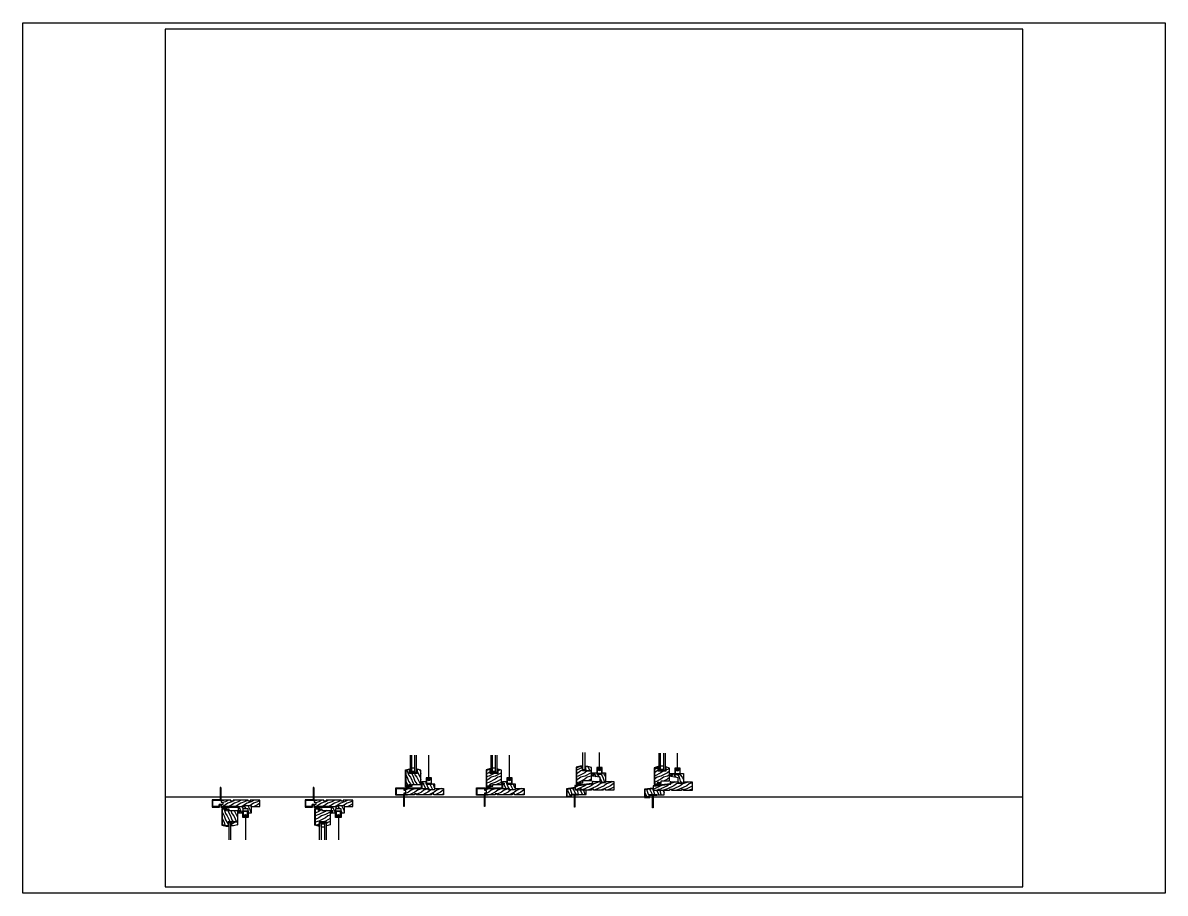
# Paper-space layout 'Layout1' of a CAD drawing. Header units: inches. Extents: x 1.05 to 9.45, y 0.8 to 7.2.
# The model-space entities are those that its viewports show. They can reach past a viewport. Long polylines and large blocks are cut down to what shows.
import ezdxf

# ---------------------------------------------------------------- set-up
doc = ezdxf.new("R2010")
doc.units = ezdxf.units.IN
doc.header["$MEASUREMENT"] = 0
doc.linetypes.add('V-DOT', pattern=[0.125, 0, -0.125])
for name, color, linetype in [('FINE', 70, 'Continuous'), ('HATCH', 170, 'Continuous'), ('MED', 32, 'Continuous'), ('Thin', 151, 'Continuous')]:
    doc.layers.add(name, color=color, linetype=linetype)
pattern_1 = [(216.8699, (-6.17955, -9.7298), (2.25, 1.5000001), [0.375, -3.375]), (206.565, (-5.72955, -9.9548), (-0.749999, -0.750001), [0.838526, -0.838526]), (198.4349, (-5.72955, -10.3298), (-1.5000003, -0.7499988), [0.474342, -1.897366])]
pattern_2 = [(306.8699, (-7.22955, -10.1798), (-1.5000001, 2.25), [0.375, -3.375]), (296.565, (-7.00455, -9.7298), (0.750001, -0.749999), [0.838525, -0.838525]), (288.435, (-6.62955, -9.7298), (0.749999, -1.5000003), [0.474342, -1.897366])]
pattern_3 = [(216.8699, (-17.02352, -9.7298), (2.2499999, 1.5000001), [0.375, -3.375]), (206.5651, (-16.57352, -9.9548), (-0.7499994, -0.750001), [0.838526, -0.838526]), (198.4349, (-16.57352, -10.3298), (-1.5000003, -0.7499988), [0.474342, -1.897366])]
pattern_4 = [(306.8699, (-28.62831, -10.1798), (-1.5000001, 2.24999994), [0.375, -3.375]), (296.5651, (-28.4033, -9.7298), (0.750001, -0.7499994), [0.838525, -0.838525]), (288.4349, (-28.0283, -9.7298), (0.7499988, -1.5000003), [0.474342, -1.897366])]
pattern_5 = [(216.8699, (-36.97641, -9.7298), (2.24999994, 1.5000001), [0.375, -3.375]), (206.5651, (-36.5264, -9.9548), (-0.7499994, -0.750001), [0.838526, -0.838526]), (198.4349, (-36.52641, -10.3298), (-1.5000003, -0.7499988), [0.474342, -1.897366])]
pattern_6 = [(216.8699, (-47.5312, -9.7298), (2.24999994, 1.5000001), [0.375, -3.375]), (206.5651, (-47.0812, -9.9548), (-0.7499994, -0.750001), [0.838526, -0.838526]), (198.4349, (-47.0812, -10.3298), (-1.5000003, -0.7499988), [0.474342, -1.897366])]
pattern_7 = [(306.8699, (-48.5812, -10.1798), (-1.5000001, 2.24999994), [0.375, -3.375]), (296.5651, (-48.3562, -9.7298), (0.750001, -0.7499994), [0.838525, -0.838525]), (288.4349, (-47.9812, -9.7298), (0.7499988, -1.5000003), [0.474342, -1.897366])]
pattern_8 = [(216.8699, (-56.64014, -9.7298), (2.24999994, 1.5000001), [0.375, -3.375]), (206.5651, (-56.19014, -9.9548), (-0.7499994, -0.750001), [0.8385255, -0.8385255]), (198.4349, (-56.19014, -10.3298), (-1.5000003, -0.7499988), [0.474342, -1.8973665])]
pattern_9 = [(306.8699, (-57.69014, -10.1798), (-1.5000001, 2.24999994), [0.375, -3.375]), (296.5651, (-57.46514, -9.7298), (0.750001, -0.7499994), [0.8385255, -0.8385255]), (288.4349, (-57.09014, -9.7298), (0.7499988, -1.5000003), [0.474342, -1.8973665])]

# ---------------------------------------------------------------- blocks, each defined once
blk = doc.blocks.new('AecDtl_8621H1')
at = {"layer": 'HATCH'}
h = blk.add_hatch(dxfattribs=at)
h.set_pattern_fill('WOOD_1', color=256, scale=0.75, style=0)
h.set_pattern_definition(pattern_1)
h.paths.add_polyline_path([(4.56, -0.38), (3.44, -0.38), (3.44, -0.5), (3.19, -0.5), (3.19, -0.38), (1.44, -0.38), (1.44, -0.5), (1.19, -0.5), (1.19, -0.38), (0.06, -0.38), (0.06, -0.62), (0.25, -0.62), (0.25, -0.88), (0.06, -0.88), (0.06, -1.12), (2.06, -1.12), (2.75, -1.12), (2.75, -1), (3.56, -1), (3.56, -1.12), (4.56, -1.12)])
h = blk.add_hatch(dxfattribs=at)
h.set_pattern_fill('WOOD_1', color=256, scale=0.75, angle=90, style=0)
h.set_pattern_definition(pattern_2)
h.paths.add_polyline_path([(3.56, -1.12), (3.56, -1), (2.75, -1), (2.75, -1.12), (2.06, -1.12), (2.06, -1.62), (2.25, -1.62), (2.25, -1.67), (2.25, -1.75), (2.06, -1.75), (2.06, -1.88), (2.56, -1.88), (2.56, -1.62), (2.56, -1.38), (3.19, -1.38), (3.19, -1.88), (3.56, -1.88)])
h = blk.add_hatch(dxfattribs=at)
h.set_pattern_fill('WOOD_1', color=256, scale=0.75, angle=90, style=0)
h.set_pattern_definition(pattern_2)
h.paths.add_polyline_path([(1.94, -1.56), (0.94, -1.56), (0.94, -1.38), (0.69, -1.38), (0.69, -1.56), (0.56, -1.56), (0.56, -1.38), (0.19, -1.38), (0.19, -3.25), (0.62, -3.38), (0.87, -3.38), (0.87, -3.12), (0.87, -2.88), (1.25, -2.88), (1.94, -2.88)])
h = blk.add_hatch(dxfattribs=at)
h.set_pattern_fill('WOOD_1', color=256, scale=0.75, style=0)
h.set_pattern_definition(pattern_1)
h.paths.add_polyline_path([(1.94, -2.88), (1.25, -2.88), (1.25, -3.38), (1.5, -3.38), (1.94, -3.25)])
at = {"layer": 'FINE'}
blk.add_lwpolyline([(0.06, -0.38), (0.06, -0.62), (0.25, -0.62), (0.25, -0.88), (0.06, -0.88)], dxfattribs=at)
blk.add_lwpolyline([(2.62, -1.69), (2.62, -2.31), (2.71, -2.31, -1.732051), (3.04, -2.31), (3.12, -2.31), (3.12, -1.69)], format="xyb", close=True, dxfattribs=at)
at = {"layer": 'FINE', "linetype": 'V-DOT'}
blk.add_lwpolyline([(2.88, -2.28), (2.88, -5)], dxfattribs=at)
at = {"layer": 'FINE'}
blk.add_circle((2.87, -2.22), 0.0626, dxfattribs=at)
at = {"layer": 'MED'}
for p, q in [((0, 1.12), (0, -0.38)), ((0, -0.38), (0.06, -0.38))]:
    blk.add_line(p, q, dxfattribs=at)
for points in [[(0, -0.38), (-0.94, -0.38), (-0.94, -1.12), (-0.19, -1.12), (-0.19, -0.88), (0.06, -0.88), (0.06, -1.12), (2.06, -1.12), (2.75, -1.12), (2.75, -1), (3.56, -1), (3.56, -1.12), (4.56, -1.12), (4.56, -0.38), (3.44, -0.38), (3.44, -0.5), (3.19, -0.5), (3.19, -0.38), (1.44, -0.38), (1.44, -0.5), (1.19, -0.5), (1.19, -0.38), (0.06, -0.38)], [(0, -0.38), (0.38, -0.38)], [(0.61, -1.48), (0.69, -1.55), (0.69, -1.44), (0.67, -1.36), (0.61, -1.27), (0.52, -1.2), (0.44, -1.17), (0.33, -1.17), (0.23, -1.19), (0.17, -1.25)], [(1.19, -5), (1.19, -3), (0.94, -3), (0.94, -5)]]:
    blk.add_lwpolyline(points, dxfattribs=at)
for points in [[(2.25, -1.62), (2.06, -1.62), (2.06, -1.12), (2.75, -1.12), (2.75, -1), (3.56, -1), (3.56, -1.12), (3.56, -1.88), (3.19, -1.88), (3.19, -1.38), (2.56, -1.38), (2.56, -1.88), (2.06, -1.88), (2.06, -1.75), (2.25, -1.75)], [(0.19, -1.38), (0.56, -1.38), (0.56, -1.56), (0.69, -1.56), (0.69, -1.38), (0.94, -1.38), (0.94, -1.56), (1.94, -1.56), (1.94, -2.88), (1.25, -2.88), (0.87, -2.88), (0.87, -3.38), (0.62, -3.38), (0.19, -3.25)], [(1.25, -2.88), (1.94, -2.88), (1.94, -3.25), (1.5, -3.38), (1.25, -3.38)]]:
    blk.add_lwpolyline(points, close=True, dxfattribs=at)
blk.add_lwpolyline([(1.98, -1.59, 0.000918), (1.98, -1.59, 0.097163), (1.96, -1.62, 0.054131), (1.94, -1.67, 0.041072), (1.94, -1.73, 0.041072), (1.94, -1.8, 0.054131), (1.96, -1.84, 0.097163), (1.98, -1.88, 0.203453), (2, -1.89, 0.203453), (2.02, -1.88, 0.097163), (2.04, -1.84, 0.054131), (2.06, -1.8, 0.031042), (2.06, -1.75), (2.23, -1.75), (2.23, -1.68), (2.01, -1.68), (2.01, -1.65), (2.01, -1.62), (2.01, -1.6), (2, -1.59), (1.99, -1.59), (1.98, -1.59)], format="xyb", dxfattribs=at)
blk.add_lwpolyline([(2.95, -2.32, 2.849), (2.8, -2.32), (2.8, -2.38), (2.56, -2.38), (2.56, -1.62), (3.19, -1.62), (3.19, -2.38), (2.95, -2.38)], format="xyb", close=True, dxfattribs=at)
at = {"layer": 'Thin'}
for points in [[(2.25, -1.62), (2.06, -1.62), (2.06, -1.12), (0.06, -1.12), (0.06, -0.88), (-0.19, -0.88), (-0.19, -1.12), (-0.94, -1.12), (-0.94, -0.38), (0, -0.38), (0, 1.12), (-0.05, 1.12), (-0.05, -0.33), (-0.98, -0.33), (-0.98, -1.17), (-0.14, -1.17), (-0.14, -0.92), (0.02, -0.92), (0.02, -1.17), (2.02, -1.17), (2.02, -1.67), (2.25, -1.67)], [(0, -0.33), (0.38, -0.33), (0.38, -0.38), (0, -0.38)], [(0.87, -3.12), (0.87, -3.38), (0.62, -3.38), (0.19, -3.25), (0.19, -1.38), (0.56, -1.38), (0.56, -1.56), (0.61, -1.56), (0.61, -1.33), (0.14, -1.33), (0.14, -3.29), (0.62, -3.42), (0.92, -3.42), (0.92, -3.12)]]:
    blk.add_lwpolyline(points, close=True, dxfattribs=at)
blk = doc.blocks.new('AecDtl_8621H2')
at = {"layer": 'HATCH'}
h = blk.add_hatch(dxfattribs=at)
h.set_pattern_fill('WOOD_1', color=256, scale=0.75, style=0)
h.set_pattern_definition(pattern_3)
h.paths.add_polyline_path([(4.56, -0.38), (3.44, -0.38), (3.44, -0.5), (3.19, -0.5), (3.19, -0.38), (1.44, -0.38), (1.44, -0.5), (1.19, -0.5), (1.19, -0.38), (0.06, -0.38), (0.06, -0.62), (0.25, -0.62), (0.25, -0.88), (0.06, -0.88), (0.06, -1.12), (2.06, -1.12), (2.75, -1.12), (2.75, -1), (3.56, -1), (3.56, -1.12), (4.56, -1.12)])
h = blk.add_hatch(dxfattribs=at)
h.set_pattern_fill('WOOD_1', color=256, scale=0.75, angle=90, style=0)
h.set_pattern_definition([(306.8699, (-18.07352, -10.1798), (-1.5000001, 2.2499999), [0.375, -3.375]), (296.5651, (-17.84852, -9.7298), (0.750001, -0.7499994), [0.838525, -0.838525]), (288.4349, (-17.47352, -9.7298), (0.7499988, -1.5000003), [0.474342, -1.897366])])
h.paths.add_polyline_path([(3.56, -1.12), (3.56, -1), (2.75, -1), (2.75, -1.12), (2.06, -1.12), (2.06, -1.62), (2.25, -1.62), (2.25, -1.67), (2.25, -1.75), (2.06, -1.75), (2.06, -1.88), (2.56, -1.88), (2.56, -1.62), (2.56, -1.38), (3.19, -1.38), (3.19, -1.88), (3.56, -1.88)])
h = blk.add_hatch(dxfattribs=at)
h.set_pattern_fill('WOOD_1', color=256, scale=0.75, style=0)
h.set_pattern_definition(pattern_3)
h.paths.add_polyline_path([(1.94, -1.56), (0.94, -1.56), (0.94, -1.38), (0.69, -1.38), (0.69, -1.56), (0.56, -1.56), (0.56, -1.38), (0.19, -1.38), (0.19, -3.25), (0.62, -3.38), (0.62, -2.88), (1.5, -2.88), (1.5, -3.38), (1.94, -3.25), (1.94, -2.88)])
at = {"layer": 'FINE', "linetype": 'Continuous'}
for p, q in [((0.88, -3), (0.88, -5)), ((0.88, -3.12), (1.25, -3.12)), ((0.88, -3.5), (1.25, -3.5)), ((1.25, -3), (1.25, -5))]:
    blk.add_line(p, q, dxfattribs=at)
at = {"layer": 'FINE'}
blk.add_lwpolyline([(0.06, -0.38), (0.06, -0.62), (0.25, -0.62), (0.25, -0.88), (0.06, -0.88)], dxfattribs=at)
blk.add_lwpolyline([(2.62, -1.69), (2.62, -2.31), (2.71, -2.31, -1.732051), (3.04, -2.31), (3.12, -2.31), (3.12, -1.69)], format="xyb", close=True, dxfattribs=at)
at = {"layer": 'FINE', "linetype": 'V-DOT'}
blk.add_lwpolyline([(2.88, -2.28), (2.88, -5)], dxfattribs=at)
at = {"layer": 'FINE'}
blk.add_circle((2.87, -2.22), 0.0626, dxfattribs=at)
at = {"layer": 'MED'}
for p, q in [((0, 1.12), (0, -0.38)), ((0, -0.38), (0.06, -0.38))]:
    blk.add_line(p, q, dxfattribs=at)
for points in [[(0, -0.38), (-0.94, -0.38), (-0.94, -1.12), (-0.19, -1.12), (-0.19, -0.88), (0.06, -0.88), (0.06, -1.12), (2.06, -1.12), (2.75, -1.12), (2.75, -1), (3.56, -1), (3.56, -1.12), (4.56, -1.12), (4.56, -0.38), (3.44, -0.38), (3.44, -0.5), (3.19, -0.5), (3.19, -0.38), (1.44, -0.38), (1.44, -0.5), (1.19, -0.5), (1.19, -0.38), (0.06, -0.38)], [(0, -0.38), (0.38, -0.38)], [(0.61, -1.48), (0.69, -1.55), (0.69, -1.44), (0.67, -1.36), (0.61, -1.27), (0.52, -1.2), (0.44, -1.17), (0.33, -1.17), (0.23, -1.19), (0.17, -1.25)]]:
    blk.add_lwpolyline(points, dxfattribs=at)
for points in [[(2.25, -1.62), (2.06, -1.62), (2.06, -1.12), (2.75, -1.12), (2.75, -1), (3.56, -1), (3.56, -1.12), (3.56, -1.88), (3.19, -1.88), (3.19, -1.38), (2.56, -1.38), (2.56, -1.88), (2.06, -1.88), (2.06, -1.75), (2.25, -1.75)], [(1.5, -2.88), (0.62, -2.88), (0.62, -3.38), (0.62, -3.38), (0.19, -3.25), (0.19, -1.38), (0.56, -1.38), (0.56, -1.56), (0.69, -1.56), (0.69, -1.38), (0.94, -1.38), (0.94, -1.56), (1.94, -1.56), (1.94, -2.88), (1.94, -3.25), (1.5, -3.38)]]:
    blk.add_lwpolyline(points, close=True, dxfattribs=at)
blk.add_lwpolyline([(1.98, -1.59, 0.000918), (1.98, -1.59, 0.097163), (1.96, -1.62, 0.054131), (1.94, -1.67, 0.041072), (1.94, -1.73, 0.041072), (1.94, -1.8, 0.054131), (1.96, -1.84, 0.097163), (1.98, -1.88, 0.203453), (2, -1.89, 0.203453), (2.02, -1.88, 0.097163), (2.04, -1.84, 0.054131), (2.06, -1.8, 0.031042), (2.06, -1.75), (2.23, -1.75), (2.23, -1.68), (2.01, -1.68), (2.01, -1.65), (2.01, -1.62), (2.01, -1.6), (2, -1.59), (1.99, -1.59), (1.98, -1.59)], format="xyb", dxfattribs=at)
blk.add_lwpolyline([(2.95, -2.32, 2.849), (2.8, -2.32), (2.8, -2.38), (2.56, -2.38), (2.56, -1.62), (3.19, -1.62), (3.19, -2.38), (2.95, -2.38)], format="xyb", close=True, dxfattribs=at)
at = {"layer": 'MED', "linetype": 'Continuous'}
blk.add_lwpolyline([(0.69, -5), (0.69, -3), (1.44, -3), (1.44, -5)], dxfattribs=at)
at = {"layer": 'Thin'}
for points in [[(2.25, -1.62), (2.06, -1.62), (2.06, -1.12), (0.06, -1.12), (0.06, -0.88), (-0.19, -0.88), (-0.19, -1.12), (-0.94, -1.12), (-0.94, -0.38), (0, -0.38), (0, 1.12), (-0.05, 1.12), (-0.05, -0.33), (-0.98, -0.33), (-0.98, -1.17), (-0.14, -1.17), (-0.14, -0.92), (0.02, -0.92), (0.02, -1.17), (2.02, -1.17), (2.02, -1.67), (2.25, -1.67)], [(0, -0.33), (0.38, -0.33), (0.38, -0.38), (0, -0.38)], [(0.56, -1.56), (0.56, -1.38), (0.19, -1.38), (0.19, -3.25), (0.62, -3.38), (0.62, -3.12), (0.67, -3.12), (0.67, -3.44), (0.14, -3.29), (0.14, -1.33), (0.61, -1.33), (0.61, -1.56)]]:
    blk.add_lwpolyline(points, close=True, dxfattribs=at)
blk = doc.blocks.new('AecDtl_8621J1')
at = {"layer": 'HATCH'}
h = blk.add_hatch(dxfattribs=at)
h.set_pattern_fill('WOOD_1', color=256, scale=0.75, angle=90, style=0)
h.set_pattern_definition(pattern_4)
h.paths.add_polyline_path([(1.94, 2.75), (1.94, 3.12), (1.5, 3.25), (1.5, 2.75), (0.62, 2.75), (0.62, 3.25), (0.19, 3.12), (0.19, 1.38), (0.56, 1.25), (0.56, 1.44), (0.69, 1.44), (0.69, 1.25), (0.94, 1.25), (0.94, 1.44), (1.94, 1.44)])
h = blk.add_hatch(dxfattribs=at)
h.set_pattern_fill('WOOD_1', color=256, scale=0.75, angle=90, style=0)
h.set_pattern_definition(pattern_4)
h.paths.add_polyline_path([(3.56, 1.5), (3.19, 1.5), (2.56, 1.5), (2.56, 1.75), (2.06, 1.75), (2.06, 1.62), (2.25, 1.62), (2.25, 1.5), (2.06, 1.5), (2.06, 1), (2.75, 1), (2.75, 0.88), (3.56, 0.88), (3.56, 1)])
h = blk.add_hatch(dxfattribs=at)
h.set_pattern_fill('WOOD_1', color=256, scale=0.75, style=0)
h.set_pattern_definition([(216.8699, (-27.57831, -9.7298), (2.24999994, 1.5000001), [0.375, -3.375]), (206.5651, (-27.1283, -9.9548), (-0.7499994, -0.750001), [0.838526, -0.838526]), (198.4349, (-27.1283, -10.3298), (-1.5000003, -0.7499988), [0.474342, -1.897366])])
h.paths.add_polyline_path([(4.56, 1), (3.56, 1), (3.56, 0.88), (2.75, 0.88), (2.75, 1), (2.06, 1), (0.06, 1), (0, 1), (0, 0.75), (0.19, 0.75), (0.19, 0.5), (0, 0.5), (0, 0.25), (0.06, 0.25), (1.19, 0.25), (1.19, 0.38), (1.44, 0.38), (1.44, 0.25), (3.19, 0.25), (3.19, 0.38), (3.44, 0.38), (3.44, 0.25), (4.56, 0.25)])
at = {"layer": 'FINE', "linetype": 'Continuous'}
for p, q in [((0.88, 2.88), (0.88, 4.88)), ((1.25, 2.88), (1.25, 4.88)), ((0.88, 3.38), (1.25, 3.38)), ((0.88, 3), (1.25, 3))]:
    blk.add_line(p, q, dxfattribs=at)
at = {"layer": 'FINE', "linetype": 'V-DOT'}
blk.add_lwpolyline([(2.88, 2.16), (2.88, 4.88)], dxfattribs=at)
at = {"layer": 'FINE'}
blk.add_lwpolyline([(2.62, 1.56), (2.62, 2.19), (2.71, 2.19, 1.732051), (3.04, 2.19), (3.12, 2.19), (3.12, 1.56)], format="xyb", close=True, dxfattribs=at)
blk.add_lwpolyline([(0, 0.25), (0, 0.5), (0.19, 0.5), (0.19, 0.75), (0, 0.75), (0, 1)], dxfattribs=at)
blk.add_circle((2.87, 2.1), 0.0626, dxfattribs=at)
at = {"layer": 'MED'}
for p, q in [((0, -1.12), (0, 0.25)), ((0, 0.25), (0.06, 0.25))]:
    blk.add_line(p, q, dxfattribs=at)
at = {"layer": 'MED', "linetype": 'Continuous'}
blk.add_lwpolyline([(0.69, 4.88), (0.69, 2.88), (1.44, 2.88), (1.44, 4.88)], dxfattribs=at)
at = {"layer": 'MED'}
for points in [[(1.5, 2.75), (0.62, 2.75), (0.62, 3.25), (0.62, 3.25), (0.19, 3.12), (0.19, 1.38), (0.56, 1.25), (0.56, 1.44), (0.69, 1.44), (0.69, 1.25), (0.94, 1.25), (0.94, 1.44), (1.94, 1.44), (1.94, 2.75), (1.94, 3.12), (1.5, 3.25)], [(2.25, 1.5), (2.06, 1.5), (2.06, 1), (2.75, 1), (2.75, 0.88), (3.56, 0.88), (3.56, 1), (3.56, 1.5), (3.19, 1.5), (3.19, 1.5), (2.56, 1.5), (2.56, 1.75), (2.06, 1.75), (2.06, 1.62), (2.25, 1.62)]]:
    blk.add_lwpolyline(points, close=True, dxfattribs=at)
for points in [[(0.61, 1.31), (0.69, 1.42), (0.69, 1.31), (0.62, 1.14), (0.53, 1.08), (0.42, 1.05), (0.3, 1.05), (0.19, 1.08), (0.16, 1.12)], [(0, 0.25), (-0.94, 0.25), (-0.94, 1), (-0.19, 1), (-0.19, 1), (0.06, 1), (0.06, 1), (2.06, 1), (2.75, 1), (2.75, 0.88), (3.56, 0.88), (3.56, 1), (4.56, 1), (4.56, 0.25), (3.44, 0.25), (3.44, 0.38), (3.19, 0.38), (3.19, 0.25), (1.44, 0.25), (1.44, 0.38), (1.19, 0.38), (1.19, 0.25), (0.06, 0.25)], [(0, 0.25), (0.38, 0.25)]]:
    blk.add_lwpolyline(points, dxfattribs=at)
blk.add_lwpolyline([(1.98, 1.46, -0.097163), (1.96, 1.5, -0.054131), (1.94, 1.55, -0.041072), (1.94, 1.61, -0.041072), (1.94, 1.67, -0.054131), (1.96, 1.72, -0.097163), (1.98, 1.76, -0.203453), (2, 1.77, -0.203453), (2.02, 1.76, -0.097163), (2.04, 1.72, -0.054131), (2.06, 1.67, -0.031042), (2.06, 1.62), (2.23, 1.62), (2.23, 1.55), (2.01, 1.55, -0.023088), (2.01, 1.5, -0.097163), (1.98, 1.46, -0.215731)], format="xyb", dxfattribs=at)
blk.add_lwpolyline([(2.95, 2.19, -2.849), (2.8, 2.19), (2.8, 2.25), (2.56, 2.25), (2.56, 1.5), (3.19, 1.5), (3.19, 2.25), (2.95, 2.25)], format="xyb", close=True, dxfattribs=at)
at = {"layer": 'Thin'}
for points in [[(0.62, 3), (0.62, 3.25), (0.62, 3.25), (0.19, 3.12), (0.19, 1.25), (0.56, 1.25), (0.56, 1.44), (0.61, 1.44), (0.61, 1.2), (0.14, 1.2), (0.14, 3.16), (0.62, 3.3), (0.67, 3.3), (0.67, 3)], [(-0.05, -1.12), (-0.05, 0.2), (-0.98, 0.2), (-0.98, 1.05), (-0.19, 1.05), (0.06, 1.05), (2.02, 1.05), (2.02, 1.55), (2.25, 1.55), (2.25, 1.5), (2.06, 1.5), (2.06, 1), (0.06, 1), (0.06, 1), (-0.19, 1), (-0.19, 1), (-0.94, 1), (-0.94, 0.25), (0, 0.25), (0, -1.12)]]:
    blk.add_lwpolyline(points, close=True, dxfattribs=at)
blk = doc.blocks.new('AecDtl_8621J2')
at = {"layer": 'HATCH'}
h = blk.add_hatch(dxfattribs=at)
h.set_pattern_fill('WOOD_1', color=256, scale=0.75, style=0)
h.set_pattern_definition(pattern_5)
h.paths.add_polyline_path([(1.94, 2.75), (1.94, 3.12), (1.5, 3.25), (1.5, 2.75), (0.62, 2.75), (0.62, 3.25), (0.19, 3.12), (0.19, 1.25), (0.56, 1.25), (0.56, 1.44), (0.61, 1.44), (0.69, 1.44), (0.69, 1.25), (0.94, 1.25), (0.94, 1.44), (1.94, 1.44)])
h = blk.add_hatch(dxfattribs=at)
h.set_pattern_fill('WOOD_1', color=256, scale=0.75, angle=90, style=0)
h.set_pattern_definition([(306.8699, (-38.02641, -10.1798), (-1.5000001, 2.24999994), [0.375, -3.375]), (296.5651, (-37.8014, -9.7298), (0.750001, -0.7499994), [0.838525, -0.838525]), (288.4349, (-37.42641, -9.7298), (0.7499988, -1.5000003), [0.474342, -1.897366])])
h.paths.add_polyline_path([(3.56, 1.5), (3.19, 1.5), (2.56, 1.5), (2.56, 1.75), (2.06, 1.75), (2.06, 1.62), (2.25, 1.62), (2.25, 1.5), (2.06, 1.5), (2.06, 1), (2.75, 1), (2.75, 0.88), (3.56, 0.88), (3.56, 1)])
h = blk.add_hatch(dxfattribs=at)
h.set_pattern_fill('WOOD_1', color=256, scale=0.75, style=0)
h.set_pattern_definition(pattern_5)
h.paths.add_polyline_path([(4.56, 1), (3.56, 1), (3.56, 0.88), (2.75, 0.88), (2.75, 1), (2.06, 1), (0.06, 1), (0, 1), (0, 0.75), (0.19, 0.75), (0.19, 0.5), (0, 0.5), (0, 0.25), (0.06, 0.25), (1.19, 0.25), (1.19, 0.38), (1.44, 0.38), (1.44, 0.25), (3.19, 0.25), (3.19, 0.38), (3.44, 0.38), (3.44, 0.25), (4.56, 0.25)])
at = {"layer": 'FINE', "linetype": 'Continuous'}
for p, q in [((0.88, 2.88), (0.88, 4.88)), ((1.25, 2.88), (1.25, 4.88)), ((0.88, 3.38), (1.25, 3.38)), ((0.88, 3), (1.25, 3))]:
    blk.add_line(p, q, dxfattribs=at)
at = {"layer": 'FINE', "linetype": 'V-DOT'}
blk.add_lwpolyline([(2.88, 2.16), (2.88, 4.88)], dxfattribs=at)
at = {"layer": 'FINE'}
blk.add_lwpolyline([(2.62, 1.56), (2.62, 2.19), (2.71, 2.19, 1.732051), (3.04, 2.19), (3.12, 2.19), (3.12, 1.56)], format="xyb", close=True, dxfattribs=at)
blk.add_lwpolyline([(0, 0.25), (0, 0.5), (0.19, 0.5), (0.19, 0.75), (0, 0.75), (0, 1)], dxfattribs=at)
blk.add_circle((2.87, 2.1), 0.0626, dxfattribs=at)
at = {"layer": 'MED'}
for p, q in [((0.62, 3.25), (0.62, 3.25)), ((1.5, 3.25), (1.5, 3.25)), ((0, -1.12), (0, 0.25)), ((0, 0.25), (0.06, 0.25))]:
    blk.add_line(p, q, dxfattribs=at)
at = {"layer": 'MED', "linetype": 'Continuous'}
blk.add_lwpolyline([(0.69, 4.88), (0.69, 2.88), (1.44, 2.88), (1.44, 4.88)], dxfattribs=at)
at = {"layer": 'MED'}
for points in [[(1.5, 2.75), (0.62, 2.75), (0.62, 3.25), (0.62, 3.25), (0.19, 3.12), (0.19, 1.25), (0.56, 1.25), (0.56, 1.44), (0.69, 1.44), (0.69, 1.25), (0.94, 1.25), (0.94, 1.44), (1.94, 1.44), (1.94, 2.75), (1.94, 3.12), (1.5, 3.25)], [(2.25, 1.5), (2.06, 1.5), (2.06, 1), (2.75, 1), (2.75, 0.88), (3.56, 0.88), (3.56, 1), (3.56, 1.5), (3.19, 1.5), (3.19, 1.5), (2.56, 1.5), (2.56, 1.75), (2.06, 1.75), (2.06, 1.62), (2.25, 1.62)]]:
    blk.add_lwpolyline(points, close=True, dxfattribs=at)
for points in [[(0.61, 1.31), (0.69, 1.42), (0.69, 1.31), (0.62, 1.14), (0.53, 1.08), (0.42, 1.05), (0.3, 1.05), (0.19, 1.08), (0.16, 1.12)], [(0, 0.25), (-0.94, 0.25), (-0.94, 1), (-0.19, 1), (-0.19, 1), (0.06, 1), (0.06, 1), (2.06, 1), (2.75, 1), (2.75, 0.88), (3.56, 0.88), (3.56, 1), (4.56, 1), (4.56, 0.25), (3.44, 0.25), (3.44, 0.38), (3.19, 0.38), (3.19, 0.25), (1.44, 0.25), (1.44, 0.38), (1.19, 0.38), (1.19, 0.25), (0.06, 0.25)], [(0, 0.25), (0.38, 0.25)]]:
    blk.add_lwpolyline(points, dxfattribs=at)
blk.add_lwpolyline([(1.98, 1.46, -0.097163), (1.96, 1.5, -0.054131), (1.94, 1.55, -0.041072), (1.94, 1.61, -0.041072), (1.94, 1.67, -0.054131), (1.96, 1.72, -0.097163), (1.98, 1.76, -0.203453), (2, 1.77, -0.203453), (2.02, 1.76, -0.097163), (2.04, 1.72, -0.054131), (2.06, 1.67, -0.031042), (2.06, 1.62), (2.23, 1.62), (2.23, 1.55), (2.01, 1.55, -0.023088), (2.01, 1.5, -0.097163), (1.98, 1.46, -0.215731)], format="xyb", dxfattribs=at)
blk.add_lwpolyline([(2.95, 2.19, -2.849), (2.8, 2.19), (2.8, 2.25), (2.56, 2.25), (2.56, 1.5), (3.19, 1.5), (3.19, 2.25), (2.95, 2.25)], format="xyb", close=True, dxfattribs=at)
at = {"layer": 'Thin'}
for points in [[(0.56, 1.44), (0.56, 1.25), (0.19, 1.25), (0.19, 3.12), (0.62, 3.25), (0.62, 3), (0.67, 3), (0.67, 3.31), (0.14, 3.16), (0.14, 1.2), (0.61, 1.2), (0.61, 1.44)], [(-0.05, -1.12), (-0.05, 0.2), (-0.98, 0.2), (-0.98, 1.05), (-0.19, 1.05), (0.06, 1.05), (2.02, 1.05), (2.02, 1.55), (2.25, 1.55), (2.25, 1.5), (2.06, 1.5), (2.06, 1), (0.06, 1), (0.06, 1), (-0.19, 1), (-0.19, 1), (-0.94, 1), (-0.94, 0.25), (0, 0.25), (0, -1.12)]]:
    blk.add_lwpolyline(points, close=True, dxfattribs=at)
blk = doc.blocks.new('AecDtl_8621S1')
at = {"layer": 'HATCH'}
h = blk.add_hatch(dxfattribs=at)
h.set_pattern_fill('WOOD_1', color=256, scale=0.75, style=0)
h.set_pattern_definition(pattern_6)
h.paths.add_polyline_path([(1.87, 3.05), (1.19, 3.05), (0.81, 3.05), (0.81, 3.55), (0.56, 3.55), (0.12, 3.42), (0.12, 1.55), (0.5, 1.59), (0.5, 1.78), (0.55, 1.78), (0.62, 1.78), (0.62, 1.61), (0.88, 1.64), (0.88, 1.92), (1.87, 1.92)])
h = blk.add_hatch(dxfattribs=at)
h.set_pattern_fill('WOOD_1', color=256, scale=0.75, angle=90, style=0)
h.set_pattern_definition(pattern_7)
h.paths.add_polyline_path([(1.87, 3.42), (1.44, 3.55), (1.19, 3.55), (1.19, 3.05), (1.87, 3.05)])
h = blk.add_hatch(dxfattribs=at)
h.set_pattern_fill('WOOD_1', color=256, scale=0.75, angle=90, style=0)
h.set_pattern_definition(pattern_7)
h.paths.add_polyline_path([(3.5, 2.8), (3.12, 2.8), (3.12, 2.67), (2.5, 2.67), (2.5, 2.8), (2, 2.8), (2, 2.67), (2.19, 2.67), (2.19, 2.55), (2, 2.55), (2, 2.42), (2.88, 2.3), (2.88, 1.67), (3.5, 1.67), (3.5, 1.8)])
h = blk.add_hatch(dxfattribs=at)
h.set_pattern_fill('WOOD_1', color=256, scale=0.75, style=0)
h.set_pattern_definition(pattern_6)
h.paths.add_polyline_path([(4.5, 1.8), (3.5, 1.8), (3.5, 1.67), (2.88, 1.67), (2.88, 1.8), (2, 1.8), (2, 1.55), (0, 1.3), (0, 1.05), (0, 0.8), (0.5, 0.8), (0.5, 0.92), (0.75, 0.92), (0.75, 0.8), (1.25, 0.8), (1.87, 0.8), (1.87, 0.92), (2.12, 0.92), (2.12, 0.8), (3.25, 0.8), (3.25, 0.92), (3.5, 0.92), (3.5, 0.8), (4.5, 0.8)])
h = blk.add_hatch(dxfattribs=at)
h.set_pattern_fill('WOOD_1', color=256, scale=0.75, angle=90, style=0)
h.set_pattern_definition(pattern_7)
h.paths.add_polyline_path([(1.25, 0.8), (0, 0.8), (0, 1.05), (-1, 0.92), (-1, 0.05), (-0.5, 0.05), (-0.5, 0.3), (0.38, 0.3), (1.25, 0.3)])
at = {"layer": 'FINE', "linetype": 'V-DOT'}
blk.add_lwpolyline([(2.81, 3.33), (2.81, 5.17)], dxfattribs=at)
at = {"layer": 'FINE'}
blk.add_lwpolyline([(2.56, 2.73), (2.56, 3.36), (2.65, 3.36, 1.732051), (2.97, 3.36), (3.06, 3.36), (3.06, 2.73)], format="xyb", close=True, dxfattribs=at)
blk.add_circle((2.81, 3.27), 0.0626, dxfattribs=at)
at = {"layer": 'MED'}
for points in [[(1.12, 5.17), (1.12, 3.17), (0.88, 3.17), (0.88, 5.17)], [(0.55, 1.62), (0.62, 1.77), (0.62, 1.64), (0.61, 1.56), (0.56, 1.47), (0.5, 1.42), (0.38, 1.39), (0.2, 1.38), (0.12, 1.44)]]:
    blk.add_lwpolyline(points, dxfattribs=at)
for points in [[(0.12, 1.55), (0.5, 1.59), (0.5, 1.78), (0.62, 1.78), (0.62, 1.61), (0.88, 1.64), (0.88, 1.92), (1.87, 1.92), (1.87, 3.05), (1.19, 3.05), (0.81, 3.05), (0.81, 3.55), (0.56, 3.55), (0.12, 3.42)], [(1.19, 3.05), (1.87, 3.05), (1.87, 3.42), (1.44, 3.55), (1.19, 3.55)], [(2, 2.55), (2.19, 2.55), (2.19, 2.67), (2, 2.67), (2, 2.8), (2.5, 2.8), (2.5, 2.67), (3.12, 2.67), (3.12, 2.8), (3.5, 2.8), (3.5, 1.67), (2.88, 1.67), (2.88, 2.3), (2, 2.42)], [(4.5, 0.8), (3.5, 0.8), (3.5, 0.92), (3.25, 0.92), (3.25, 0.8), (2.12, 0.8), (2.12, 0.92), (1.87, 0.92), (1.87, 0.8), (0.75, 0.8), (0.75, 0.92), (0.5, 0.92), (0.5, 0.8), (0, 0.8), (0, 1.3), (2, 1.55), (2, 1.8), (2.88, 1.8), (2.88, 1.67), (3.5, 1.67), (3.5, 1.8), (4.5, 1.8)], [(-1, 0.05), (-0.5, 0.05), (-0.5, 0.3), (1.25, 0.3), (1.25, 0.8), (0, 0.8), (0, 1.05), (-1, 0.92)]]:
    blk.add_lwpolyline(points, close=True, dxfattribs=at)
for points in [[(2, 2.66), (2.17, 2.66), (2.17, 2.56), (1.99, 2.56, -0.037759), (1.98, 2.53, -0.097163), (1.96, 2.49, -0.203453), (1.94, 2.48, -0.203453), (1.92, 2.49, -0.097163), (1.89, 2.53, -0.054131), (1.88, 2.58, -0.041072), (1.87, 2.64, -0.041072), (1.88, 2.7, -0.054131), (1.89, 2.75, -0.097163), (1.92, 2.79, -0.203453), (1.94, 2.8, -0.203453), (1.96, 2.79, -0.097163), (1.98, 2.75, -0.054131), (1.99, 2.7, -0.031042)], [(2.89, 3.36, -2.849), (2.73, 3.36), (2.73, 3.42), (2.5, 3.42), (2.5, 2.67), (3.12, 2.67), (3.12, 3.42), (2.89, 3.42)]]:
    blk.add_lwpolyline(points, format="xyb", close=True, dxfattribs=at)
at = {"layer": 'Thin'}
for points in [[(0.86, 3.3), (0.86, 3.59), (0.56, 3.59), (0.08, 3.46), (0.08, 1.49), (0.55, 1.55), (0.55, 1.78), (0.5, 1.78), (0.5, 1.59), (0.12, 1.55), (0.12, 3.42), (0.56, 3.55), (0.81, 3.55), (0.81, 3.3)], [(0.38, 0.3), (-0.5, 0.3), (-0.5, 0.05), (-1, 0.05), (-1, 0.92), (0, 1.05), (0, 1.3), (2, 1.55), (2, 1.8), (1.95, 1.8), (1.95, 1.59), (-0.05, 1.34), (-0.05, 1.09), (-1.05, 0.96), (-1.05, 0), (-0.45, 0), (-0.45, 0.25), (0.38, 0.25)]]:
    blk.add_lwpolyline(points, close=True, dxfattribs=at)
blk.add_lwpolyline([(-0.06, 0.3), (-0.06, -1.2), (-0.11, -1.2), (-0.11, 0.3)], dxfattribs=at)
blk = doc.blocks.new('AecDtl_8621S2')
at = {"layer": 'HATCH'}
h = blk.add_hatch(dxfattribs=at)
h.set_pattern_fill('WOOD_1', color=256, scale=0.75, style=0)
h.set_pattern_definition(pattern_8)
h.paths.add_polyline_path([(1.87, 3), (1.87, 3.37), (1.44, 3.5), (1.44, 3), (0.56, 3), (0.56, 3.5), (0.12, 3.37), (0.12, 1.5), (0.5, 1.55), (0.5, 1.73), (0.55, 1.73), (0.62, 1.73), (0.62, 1.56), (0.88, 1.59), (0.88, 1.87), (1.87, 1.87)])
h = blk.add_hatch(dxfattribs=at)
h.set_pattern_fill('WOOD_1', color=256, scale=0.75, angle=90, style=0)
h.set_pattern_definition(pattern_9)
h.paths.add_polyline_path([(3.5, 2.75), (3.12, 2.75), (3.12, 2.62), (2.5, 2.62), (2.5, 2.75), (2, 2.75), (2, 2.62), (2.19, 2.62), (2.19, 2.5), (2, 2.5), (2, 2.38), (2.87, 2.25), (2.87, 1.62), (3.5, 1.62), (3.5, 1.75)])
h = blk.add_hatch(dxfattribs=at)
h.set_pattern_fill('WOOD_1', color=256, scale=0.75, style=0)
h.set_pattern_definition(pattern_8)
h.paths.add_polyline_path([(4.5, 1.75), (3.5, 1.75), (3.5, 1.62), (2.87, 1.62), (2.87, 1.75), (2, 1.75), (2, 1.5), (0, 1.25), (0, 1), (0, 0.75), (0.5, 0.75), (0.5, 0.88), (0.75, 0.88), (0.75, 0.75), (1.25, 0.75), (1.87, 0.75), (1.87, 0.88), (2.12, 0.88), (2.12, 0.75), (3.25, 0.75), (3.25, 0.88), (3.5, 0.88), (3.5, 0.75), (4.5, 0.75)])
h = blk.add_hatch(dxfattribs=at)
h.set_pattern_fill('WOOD_1', color=256, scale=0.75, angle=90, style=0)
h.set_pattern_definition(pattern_9)
h.paths.add_polyline_path([(1.25, 0.75), (0, 0.75), (0, 1), (-1, 0.88), (-1, 0), (-0.5, 0), (-0.5, 0.25), (0.38, 0.25), (1.25, 0.25)])
at = {"layer": 'FINE', "linetype": 'Continuous'}
for p, q in [((0.81, 3.12), (0.81, 5.12)), ((1.19, 3.12), (1.19, 5.12)), ((0.81, 3.62), (1.19, 3.62)), ((0.81, 3.25), (1.19, 3.25))]:
    blk.add_line(p, q, dxfattribs=at)
at = {"layer": 'FINE', "linetype": 'V-DOT'}
blk.add_lwpolyline([(2.81, 3.28), (2.81, 5.12)], dxfattribs=at)
at = {"layer": 'FINE'}
blk.add_lwpolyline([(2.56, 2.69), (2.56, 3.31), (2.65, 3.31, 1.732051), (2.97, 3.31), (3.06, 3.31), (3.06, 2.69)], format="xyb", close=True, dxfattribs=at)
blk.add_circle((2.81, 3.22), 0.0626, dxfattribs=at)
at = {"layer": 'MED'}
blk.add_line((1.44, 3.5), (1.44, 3.5), dxfattribs=at)
at = {"layer": 'MED', "linetype": 'Continuous'}
blk.add_lwpolyline([(0.62, 5.12), (0.62, 3.12), (1.38, 3.12), (1.38, 5.12)], dxfattribs=at)
at = {"layer": 'MED'}
for points in [[(1.44, 3.5), (1.44, 3), (0.56, 3), (0.56, 3.5), (0.56, 3.5), (0.12, 3.37), (0.12, 1.5), (0.5, 1.55), (0.5, 1.73), (0.62, 1.73), (0.62, 1.56), (0.88, 1.59), (0.88, 1.87), (1.87, 1.87), (1.87, 3), (1.87, 3.37)], [(2, 2.5), (2.19, 2.5), (2.19, 2.62), (2, 2.62), (2, 2.75), (2.5, 2.75), (2.5, 2.62), (3.12, 2.62), (3.12, 2.75), (3.5, 2.75), (3.5, 1.62), (2.87, 1.62), (2.87, 2.25), (2, 2.38)], [(4.5, 0.75), (3.5, 0.75), (3.5, 0.88), (3.25, 0.88), (3.25, 0.75), (2.12, 0.75), (2.12, 0.88), (1.87, 0.88), (1.87, 0.75), (0.75, 0.75), (0.75, 0.88), (0.5, 0.88), (0.5, 0.75), (0, 0.75), (0, 1.25), (2, 1.5), (2, 1.75), (2.87, 1.75), (2.87, 1.62), (3.5, 1.62), (3.5, 1.75), (4.5, 1.75)], [(-1, 0), (-0.5, 0), (-0.5, 0.25), (1.25, 0.25), (1.25, 0.75), (0, 0.75), (0, 1), (-1, 0.88)]]:
    blk.add_lwpolyline(points, close=True, dxfattribs=at)
for points in [[(2, 2.61), (2.17, 2.61), (2.17, 2.52), (1.99, 2.52, -0.037759), (1.98, 2.48, -0.097163), (1.96, 2.45, -0.203453), (1.94, 2.44, -0.203453), (1.92, 2.45, -0.097163), (1.89, 2.48, -0.054131), (1.88, 2.53, -0.041072), (1.87, 2.59, -0.041072), (1.88, 2.66, -0.054131), (1.89, 2.7, -0.097163), (1.92, 2.74, -0.203453), (1.94, 2.75, -0.203453), (1.96, 2.74, -0.097163), (1.98, 2.7, -0.054131), (1.99, 2.66, -0.031042)], [(2.89, 3.32, -2.849), (2.73, 3.32), (2.73, 3.37), (2.5, 3.37), (2.5, 2.62), (3.12, 2.62), (3.12, 3.37), (2.89, 3.37)]]:
    blk.add_lwpolyline(points, format="xyb", close=True, dxfattribs=at)
blk.add_lwpolyline([(0.55, 1.58), (0.62, 1.72), (0.62, 1.59), (0.61, 1.52), (0.56, 1.42), (0.5, 1.38), (0.38, 1.34), (0.2, 1.33), (0.12, 1.39)], dxfattribs=at)
at = {"layer": 'Thin'}
for points in [[(0.61, 3.25), (0.61, 3.55), (0.56, 3.55), (0.08, 3.41), (0.08, 1.45), (0.55, 1.51), (0.55, 1.73), (0.5, 1.73), (0.5, 1.55), (0.12, 1.5), (0.12, 3.37), (0.56, 3.5), (0.56, 3.5), (0.56, 3.25)], [(0.38, 0.25), (-0.5, 0.25), (-0.5, 0), (-1, 0), (-1, 0.88), (0, 1), (0, 1.25), (2, 1.5), (2, 1.75), (1.95, 1.75), (1.95, 1.54), (-0.05, 1.29), (-0.05, 1.04), (-1.05, 0.92), (-1.05, -0.05), (-0.45, -0.05), (-0.45, 0.2), (0.38, 0.2)]]:
    blk.add_lwpolyline(points, close=True, dxfattribs=at)
blk.add_lwpolyline([(-0.06, 0.25), (-0.06, -1.25), (-0.11, -1.25), (-0.11, 0.25)], dxfattribs=at)

msp = doc.modelspace()

# ---------------------------------------------------------------- linework, layer by layer
msp.add_line((0, 10.48), (100, 10.48))
msp.add_lwpolyline([(0, 0), (100, 0), (100, 100), (0, 100)], close=True)

# ---------------------------------------------------------------- block references
for name, p in [('AecDtl_8621J1', (27.88, 10.48)), ('AecDtl_8621J2', (37.28, 10.48)), ('AecDtl_8621S1', (47.83, 10.48)), ('AecDtl_8621S2', (56.94, 10.48)), ('AecDtl_8621H1', (6.48, 10.48)), ('AecDtl_8621H2', (17.32, 10.48))]:
    msp.add_blockref(name, p)

psp = doc.layouts.get("Layout1")

# ---------------------------------------------------------------- linework, layer by layer
psp.add_lwpolyline([(1.05, 0.8), (1.05, 7.2), (9.45, 7.2), (9.45, 0.8)], close=True)

# ---------------------------------------------------------------- viewports
at = {"layer": '0'}
psp.add_viewport(center=(5.25, 4), size=(8.4, 6.4), view_center_point=(50, 50), view_height=101.466993, dxfattribs=at)

doc.saveas('drawing.dxf')
